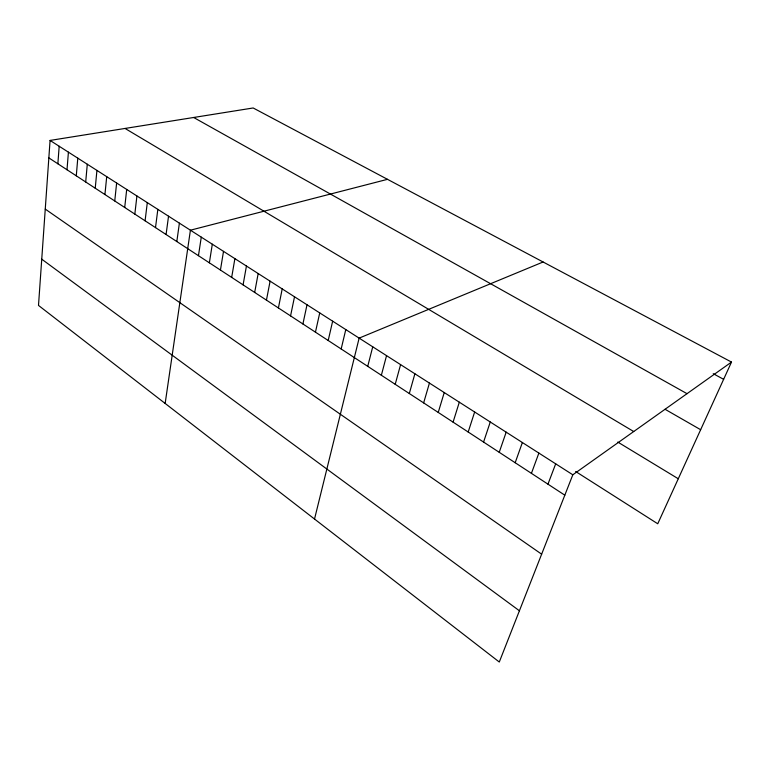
<?xml version="1.0" encoding="UTF-8"?>
<svg xmlns="http://www.w3.org/2000/svg" width="770" height="770" viewBox="0 0 770 770"><rect width="100%" height="100%" fill="white"/><g stroke="black" fill="none" stroke-linecap="round" stroke-linejoin="round"><path stroke-width="1.16" d="M50.069 140.429L38.5 305.421L499.287 662.027L572.822 474.792L731.5 362.073L253.166 107.973L50.069 140.429L572.822 474.792M57.865 163.789L59.175 146.252M67.009 169.766L68.415 152.162M76.288 175.83L77.78 158.158M85.701 181.98L87.289 164.231M95.239 188.217L96.924 170.401M104.922 194.55L106.712 176.657M114.749 200.97L116.636 183.01M124.711 207.486L126.703 189.449M134.827 214.099L136.925 195.984M145.087 220.807L147.301 202.626M155.511 227.612L157.84 209.363M166.079 234.523L168.534 216.197M176.821 241.549L179.391 223.146M165.155 403.442L190.411 230.201L387.493 179.333M198.458 255.698L201.278 237.15M209.363 262.82L212.308 244.206M220.432 270.058L223.512 251.367M231.674 277.402L234.888 258.643M243.089 284.861L246.439 266.035M254.678 292.446L258.171 273.533M266.449 300.136L270.097 281.166M278.413 307.962L282.205 288.904M290.56 315.902L294.515 296.777M302.908 323.968L307.018 304.776M315.45 332.168L319.733 312.909M328.203 340.504L332.65 321.177M341.168 348.983L345.788 329.57M314.526 519.038L359.138 338.117L543.1 261.993M367.733 366.347L372.728 346.808M381.362 375.26L386.54 355.644M395.212 384.317L400.592 364.633M409.313 393.528L414.886 373.777M423.644 402.893L429.439 383.075M438.236 412.431L444.242 392.546M453.078 422.143L459.315 402.19M468.189 432.018L474.647 411.998M483.57 442.067L490.269 421.989M499.229 452.308L506.179 432.163M515.178 462.731L522.378 442.519M531.416 473.348L538.875 453.078M547.961 484.166L555.69 463.829M731.5 362.073L657.744 523.773L575.642 471.49M713.232 373.681L723.636 379.321M193.645 117.483L687.013 393.672M665.087 409.293L700.652 429.718M125.048 128.446L633.72 431.537M617.781 442.057L678.283 478.757M48.847 157.888L564.814 495.177M45.257 209.094L541.647 554.188M41.744 259.182L519.413 610.774"/></g></svg>
